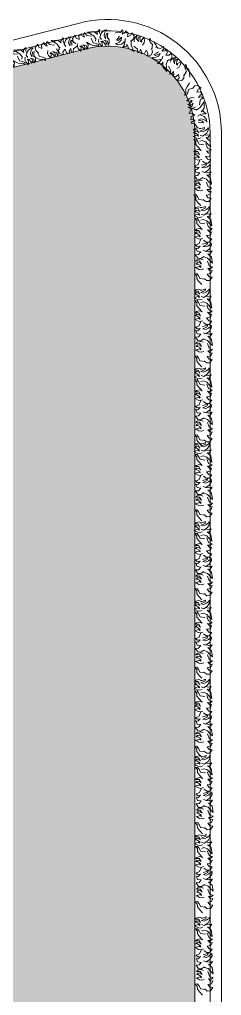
# Model space of a CAD drawing. Header units: millimetres. Extents: x -225363 to 347188, y -782467 to 813415.
# Drawn here: x 39327 to 41989, y 22626 to 35479 of the extents above; entities that cross this region are included whole.
import ezdxf

# ---------------------------------------------------------------- set-up
doc = ezdxf.new("R2010")
doc.units = ezdxf.units.MM
doc.layers.add('Xref SCN', color=8, linetype='Continuous', lineweight=0)

# ---------------------------------------------------------------- blocks, each defined once
blk = doc.blocks.new('tre')
at = {"layer": 'Xref SCN', "ltscale": 100}
for points in [[(220, 3680), (-60, 3640), (-140, 3480), (-230, 3370), (-350, 3380), (-240, 3500), (-230, 3660), (-110, 3810), (60, 3990)], [(350, 2660), (450, 2920), (600, 2990), (650, 2990), (560, 3080), (390, 3070), (520, 3200), (630, 3180), (560, 3360), (350, 3390), (470, 3540), (640, 3560), (500, 3750), (330, 3760), (170, 3640)], [(150, 3110), (0, 3160), (-120, 3140), (-240, 3070), (-310, 3040), (-90, 2970), (-10, 3020), (-20, 2940), (-190, 2840), (-280, 2840), (-200, 2750), (-50, 2770), (20, 2840), (-90, 2660), (-300, 2670), (-220, 2600), (-50, 2550), (110, 2600)], [(300, 2110), (430, 2130), (610, 2090), (480, 2280), (370, 2260), (470, 2340), (580, 2430), (640, 2780), (460, 2600), (360, 2500), (160, 2430), (30, 2470)], [(-30, 1420), (-130, 1680), (-280, 1750), (-330, 1750), (-240, 1840), (-70, 1830), (-200, 1960), (-310, 1940), (-240, 2120), (-30, 2150), (-150, 2300), (-320, 2320), (-180, 2510), (-10, 2520), (150, 2400)], [(70, 1720), (210, 1680), (350, 1630), (330, 1730), (90, 1840), (260, 1870), (400, 1800), (520, 1700), (550, 1630), (570, 1770), (470, 1970), (250, 2120), (100, 2060)], [(80, 1390), (-70, 1440), (-190, 1420), (-310, 1350), (-380, 1320), (-160, 1250), (-80, 1300), (-90, 1220), (-260, 1120), (-350, 1120), (-270, 1030), (-120, 1050), (-50, 1120), (-160, 940), (-370, 950), (-290, 880), (-120, 830), (40, 880)], [(290, 500), (390, 760), (540, 830), (590, 830), (500, 920), (330, 910), (460, 1040), (570, 1020), (500, 1200), (290, 1230), (410, 1380), (580, 1400), (440, 1590), (270, 1600), (110, 1480)], [(190, 570), (-90, 530), (-170, 370), (-260, 260), (-380, 270), (-270, 390), (-260, 550), (-140, 700), (30, 880)], [(230, 10), (360, 30), (540, -10), (410, 180), (300, 160), (400, 240), (510, 330), (570, 680), (390, 500), (290, 400), (90, 330), (-40, 370)], [(30, 170), (-120, 220), (-240, 200), (-360, 130), (-430, 100), (-210, 30), (-130, 80), (-140, 0), (-310, -100), (-400, -100), (-320, -190), (-170, -170), (-100, -100), (-210, -280), (-420, -270), (-340, -340), (-170, -390), (-10, -340)], [(-70, -320), (70, -360), (210, -410), (190, -310), (-50, -200), (120, -170), (260, -240), (380, -340), (410, -410), (430, -270), (330, -70), (110, 80), (-40, 20)]]:
    blk.add_lwpolyline(points, dxfattribs=at)
blk = doc.blocks.new('A$Cf999fc33')
at = {"layer": 'Xref SCN', "ltscale": 100}
for points in [[(73.84272275096737, 192.008942775894), (72.93718290980905, 226.0811261450872), (69.76450756634586, 260.7363810978131), (91.2697194244247, 250.3713942577597), (102.2144919480197, 189.5463547789259), (118.9281153751072, 226.3384435711778), (111.2211690265685, 262.1598416908528), (95.54667300335132, 295.1961835560505), (81.42593923630193, 306.0790911481017), (114.3319794384297, 302.4503599841264), (153.8439736538567, 268.1175732889678), (175.0234313544352, 209.4945184811368), (152.6745445868, 178.9859154444421)], [(175.6716537694447, 221.4132675771834), (187.7858553600963, 249.7198859428754), (189.2126018530689, 292.8606113221613), (224.7082458152436, 252.3094897029805), (213.7601873916574, 228.5371423423057), (237.7279872468207, 246.543924699421), (264.545994187938, 266.2347709755995), (347.394166277023, 259.4300785681698), (296.0904387286864, 229.1169280259055), (267.5883678684477, 212.2762888357393), (240.0569876809604, 171.0150798699469), (241.5455991055351, 139.2100320032914)], [(-0.002058159559965134, 186.8297352558002), (53.11274907086045, 148.9985190596199), (60.23662383598275, 110.9099854374072), (57.32126591843553, 99.57430792483501), (82.97312969248742, 114.7308831959381), (90.61821110942401, 153.8552583222045), (112.5110420566052, 116.8025662039872), (101.5629836332519, 93.03021884331247), (146.4529237628449, 98.4048788578948), (165.4988335240632, 144.2655096602393), (192.5090070597362, 108.3138098775526), (187.1310611451045, 68.60636316775344), (238.3696378620807, 89.26790011645062), (250.5489902840927, 127.2261320757098), (232.672509589931, 170.4971591179492)], [(393.6391302684788, 129.0990766893956), (396.2287340285257, 92.17668623419013), (384.6976040215231, 66.13720337097766), (361.8307965018321, 43.01307842531241), (350.9478889098391, 28.89234465820482), (347.9055152290966, 82.8508267980651), (363.9057654098142, 98.07255290064495), (345.1856098060962, 100.4699900661362), (312.6020378614776, 67.75940235843882), (307.3543936100323, 47.35518283577403), (291.6147467554547, 70.73991110740462), (304.895091512939, 103.5808004781138), (324.8465411150828, 115.3692479112069), (277.624314651126, 100.9260458865901), (267.6469469002914, 52.73312875028932), (256.4415710505564, 74.95171385491267), (255.0181104575749, 116.4083753151353), (275.6829333060887, 149.7671854379005)], [(303.2794643251691, 200.6800079972018), (368.0557032255456, 208.1915018513682), (392.6717254957184, 238.1170333045884), (395.5870834132656, 249.4527108171606), (410.7436586844269, 223.8008470429922), (398.5643062624149, 185.8426150837331), (435.6169983805157, 207.7354460309143), (437.4965147939511, 233.8400797256036), (474.2234527547844, 207.474842704949), (468.7803560087923, 158.1157824016409), (509.7842475485522, 176.5753346793354), (524.230735473102, 213.9504950550618), (559.1433078518603, 171.1322379333433), (551.4982264349237, 132.0078628070769), (514.963455068646, 102.7305537688662)], [(526.9473549963441, 111.7339449474239), (501.5528086482082, 50.58643721102271), (460.6140679400414, 41.77849852695363), (430.4279331606813, 27.7880664227996), (425.6982096612919, -0.0006311908946372569), (459.3176231100224, 17.94100033480208), (496.1748627335764, 10.87899050128181), (537.1787542733364, 29.33854277891805), (587.8994102382567, 57.38455781870289)]]:
    blk.add_lwpolyline(points, dxfattribs=at)
blk = doc.blocks.new('Xref SCN')
at = {"layer": 'Xref SCN', "ltscale": 3}
h = blk.add_hatch(dxfattribs=at)
h.set_pattern_fill('CROSS', color=256, scale=30, angle=197)
h.set_pattern_definition([(196.9999999999999, (-1424125.796704574, -442865.0747459244), (-126.4792462612767, -237.8728657606396), [95.24999999999993, -285.7499999999997]), (286.9999999999999, (-1424185.264921013, -442833.454934359), (237.8728657606396, -126.4792462612767), [95.24999999999993, -285.7499999999997])])
edge = h.paths.add_edge_path()
edge.add_arc((2267.432492593316, -6082.955996482024), 1150.000000000537, 110.6378028022086, 180.3855560689939)
edge.add_line((1117.45852989766, -6090.69454436157), (1124.354477578541, -7115.455314012756))
edge.add_arc((2274.328440274171, -7107.716766132653), 1150.000000000515, 180.3855560690217, 270.3855560690193)
edge.add_line((2282.066988154227, -8257.690728828284), (21549.8991634509, -8127.551182389644))
edge.add_arc((21542.16480664337, -6977.572696246487), 1150.004495150925, 270.3853457486589, 360.4401760572534)
edge.add_line((22692.13536467512, -6968.737848909465), (22692.16932637642, -2095.908891016872))
edge.add_arc((21542.20329682976, -2104.748059039981), 1150.000000001153, 0.4403930512387025, 90.3855560690482)
edge.add_line((21534.46474894912, -954.7740963437154), (6081.87324634222, -1059.018761787764))
edge.add_arc((6089.608981841442, -2208.997088369517), 1150.00434486635, 90.38541449006392, 160.1331677440024)
edge.add_arc((-23.55194331795474, -0.0794007698373207), 5349.999797249518, 290.6378018122106, 340.13330833294367, ccw=False)
edge = h.paths.add_edge_path()
edge.add_arc((21542.20329682936, 18280.17292901865), 1150.000000000495, 0.4403363143794081, 104.369872908503, ccw=False)
edge.add_line((22692.16933512774, 18289.01095829364), (22692.16933512804, 2403.988085117999))
edge.add_arc((21542.20329682986, 2395.150055855041), 1150.0000000002, -89.61444393098418, 0.44033631378022164, ccw=False)
edge.add_line((21549.94184470984, 1245.176093159724), (6067.061946074886, 1140.931379739806))
edge.add_arc((6059.324010787664, 2290.90442000174), 1149.99907346562, 200.6377726041507, 270.38552585808895, ccw=False)
edge.add_arc((-23.55236299291664, -0.07936344246354565), 5350.000286126963, 20.63780260191557, 28.59528784446422)
edge.add_arc((5234.302447717453, 2862.395526084858), 636.558452985771, 160.1438003828004, 208.3076443223057, ccw=False)
edge.add_arc((7788.188339109593, 2340.315315806074), 3237.894847489657, 44.33072283090661, 166.8196660366165, ccw=False)
edge.add_arc((13743.18888037902, 8157.794208345327), 5087.073147143053, 224.3307228342767, 255.0649233926709)
edge.add_arc((13751.05389514806, 8258.775854639935), 5186.703216037286, 255.2684708845108, 275.8244798379233)
edge.add_arc((13743.18888017516, 8157.794208547473), 5087.073147375032, 276.0280273323885, 352.8040128533177)
edge.add_arc((13366.1299541812, 8136.436578901939), 5458.915630729331, 353.5221682628192, 372.9616768325129)
edge.add_arc((13743.18888038175, 8157.794208354395), 5087.073147139498, 13.67983223975764, 75.72664608736717)
edge.add_arc((16202.12696616123, 17226.11521777178), 4310.076534491913, 184.5428523497743, 253.7687722026763, ccw=False)
edge.add_arc((12055.19205003142, 16895.67084596019), 150.0000000842738, 104.41773841877719, 184.1801390410202, ccw=False)
edge.add_line((12017.84358862124, 17040.94676432099), (21256.79565814864, 19394.19379048572))
at = {"layer": 'Xref SCN'}
for points in [[(21170.1847479311, 19733.30822873339, -0.4875941573619264), (23042.16933512654, 18290.26668712336), (23042.16933512912, 2405.243813959489, -0.414213562373095), (21552.29705493523, 895.1840175571033), (6069.418408371319, 790.9393125653951, -0.314089156412974), (4655.583861107414, 1762.216598525896, 0.03477349207873731), (4366.191898389021, 2393.693428806455, -0.2077135846943199), (4299.119463875177, 3176.609414868028, -0.5901643176475091), (10354.67457345, 4847.532467465806, 0.134879567910843), (12521.72925028361, 3580.906797295342, 0.08986899184814741), (14241.27037145277, 3446.979328768932, 0.3479529645834747), (18442.67543641233, 7562.237232839005, 0.08480836681686449), (18345.36415298755, 9280.22227358488, 0.2777472678124035), (14905.52588359268, 12750.05233397336, -0.3120018823839892), (11556.62703941645, 16857.81678183379, -0.3638812203274946), (11931.18586707742, 17380.04927928782)], [(21207.30015749518, 19587.97256476774, -0.4875019784721183), (22892.16933512641, 18289.74870272412), (22892.16933512666, 2404.725829560644, -0.4143201802074302), (21551.2876791223, 1045.180621386884), (6068.408495958065, 940.9359127826465, -0.314089156412975), (4795.957940015767, 1815.085473779563, 0.03475754744985484), (4498.041270806105, 2465.218581607236, -0.2096378704288183), (4443.391879476985, 3134.958396474842, -0.5908386502020884), (10247.37685389192, 4742.712624985292, 0.134894463080216), (12483.3278857798, 3435.905368081167, 0.08989788781435676), (14256.75779502135, 3297.780739697047, 0.3480271492531981), (18591.61182336896, 7544.378434609236, 0.0849047449249453), (18491.33123301547, 9314.78519564433, 0.2776597883136725), (14944.84712587745, 12894.82929440993, -0.3118325523197416), (11706.1792139067, 16869.4022295381, -0.3636277596139125), (11968.30683619303, 17234.71503139227)], [(21256.79565814864, 19394.19379048572, -0.4873520527600381), (22692.16933512774, 18289.01095829364), (22692.16933512804, 2403.988085117999, -0.4144936240348549), (21549.94184470984, 1245.176093159724), (6067.061946074886, 1140.931379739806, -0.3140891564129623), (4983.123392572161, 1885.57727025187, 0.03473503885151173), (4673.867414378008, 2560.535894014829, -0.2133038789825034), (4635.588630265775, 3078.609375918943, -0.5919222941644434), (10104.3132278158, 4602.95283501142, 0.1349129633609273), (12432.12619613745, 3242.570119621272, 0.08993380364239148), (14277.40756280749, 3098.849298205922, 0.3481193584637186), (18790.19357843359, 7520.568359651308, 0.08502486124028798), (18685.9541003824, 9360.867433183088, 0.2775445301844274), (14997.39828809416, 13087.83193295179, -0.3115893886019098), (11905.59107926778, 16884.73697327681, -0.3627966146664886), (12017.84358862124, 17040.94676432099)]]:
    blk.add_lwpolyline(points, format="xyb", close=True, dxfattribs=at)
at = {"layer": 'Xref SCN', "yscale": 0.2340913466629827, "zscale": 0.2340913466629827}
for p, xscale, rotation in [((21464.21483583354, 19526.77004526959), 0.2340913466629827, 105.0902255866757), ((20493.51815629729, 19288.57859055374), 0.2340913466629827, 105.0902255866757), ((22768.56266084641, 18263.23275592587), -0.2340913466629827, 179.2799666287764), ((22781.86525539916, 17222.96633846163), -0.2340913466629827, 179.2799666287764), ((22781.86525539916, 16138.03734578322), -0.2340913466629827, 179.2799666287764), ((22781.86525539916, 15097.77092831898), -0.2340913466629827, 179.2799666287764), ((22781.86525539916, 14112.85351547263), -0.2340913466629827, 179.2799666287764), ((22781.86525539916, 13072.58709800839), -0.2340913466629827, 179.2799666287764), ((22781.86525539916, 12037.66389524601), -0.2340913466629827, 179.2799666287764), ((22781.86525539916, 10997.39747778177), -0.2340913466629827, 179.2799666287764), ((22789.16653032183, 9991.282969767595), -0.2340913466629827, 179.2799666287764), ((22789.16653032183, 8951.016552303354), -0.2340913466629827, 179.2799666287764), ((22789.16653032183, 7866.087559624943), -0.2340913466629827, 179.2799666287764)]:
    blk.add_blockref('tre', p, dxfattribs=dict(at, xscale=xscale, rotation=rotation))
at = {"layer": 'Xref SCN', "ltscale": 100, "xscale": -1}
for p, rotation in [((21741.17891580706, 19763.83794816347), 147.1184645017222), ((22325.06666269132, 19528.66326052377), 126.3032136366845), ((22539.71906418308, 18360.10114409165), 267.8295550739057)]:
    blk.add_blockref('A$Cf999fc33', p, dxfattribs=dict(at, rotation=rotation))

msp = doc.modelspace()

# ---------------------------------------------------------------- block references
msp.add_blockref('Xref SCN', (18946.53077138338, 15698.97744072331))

doc.saveas('drawing.dxf')
